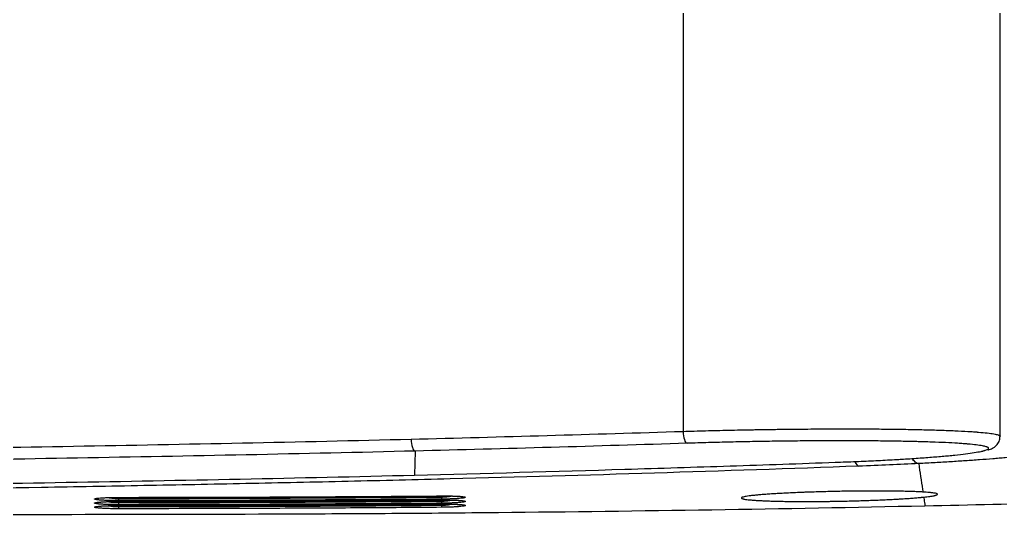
# Model space of a CAD drawing. Header units: millimetres. Extents: x -33000 to 294000, y 0 to 42408.
# Drawn here: x 57190.2 to 57272.2, y 18544.8 to 18586.1 of the extents above; entities that cross this region are included whole.
import ezdxf

# ---------------------------------------------------------------- set-up
doc = ezdxf.new("R2010")
doc.units = ezdxf.units.MM
doc.header["$LTSCALE"] = 50
doc.layers.add('arch', color=8, linetype='Continuous')

msp = doc.modelspace()

# ---------------------------------------------------------------- linework, layer by layer
at = {"layer": 'arch', "linetype": 'Continuous'}
for p, q in [((57272.199, 18551.286), (57272.199, 18587.004)), ((57223.281, 18550.059), (57223.215, 18548.047))]:
    msp.add_line(p, q, dxfattribs=at)
for centre, major_axis, ratio, start_param, end_param in [((57246.005, 18551.707, 0), (0.032, -0.999), 0.32583, 4.701943, 6.230343), ((57223.273, 18551.057, 0), (0.025, -1), 0.32589, 4.704201, 6.230337), ((57260.334, 18550.292, 0), (0.055, -1.499), 0.325788, 5.548218, 6.230342), ((57198.479, 18546.413, 0), (0.001, -0.5), 0.000956, 5.41052, 6.23323), ((57198.479, 18546.073, 0), (0.001, -0.5), 0.000959, 5.41052, 6.23323), ((57225.479, 18546.534, 0), (0.004, -0.5), 0.007222, 5.410489, 6.233224), ((57225.479, 18546.193, 0), (0.004, -0.5), 0.007221, 5.410489, 6.233224), ((57198.479, 18545.732, 0), (0.001, -0.5), 0.000961, 5.41052, 6.23323), ((57225.479, 18545.852, 0), (0.004, -0.5), 0.00722, 5.410489, 6.233224)]:
    msp.add_ellipse(centre, major_axis=major_axis, ratio=ratio, start_param=start_param, end_param=end_param, dxfattribs=at)
for points in [[(57245.679, 18587.004, 0), (57245.679, 18575.238, 0), (57245.679, 18563.473, 0), (57245.679, 18551.707, 0)], [(57222.947, 18551.057, 0), (57230.525, 18551.248, 0), (57238.102, 18551.464, 0), (57245.679, 18551.707, 0)], [(57246.02, 18550.709, 0), (57238.441, 18550.466, 0), (57230.861, 18550.249, 0), (57223.281, 18550.059, 0)], [(57265.381, 18549.011, 0), (57264.586, 18548.971, 0), (57262.954, 18548.894, 0), (57261.241, 18548.826, 0), (57260.363, 18548.794, 0)], [(57265.381, 18549.011, 0), (57265.489, 18548.289, 0), (57265.597, 18547.567, 0), (57265.705, 18546.845, 0)], [(57265.705, 18546.845, 0), (57265.716, 18546.774, 0), (57265.727, 18546.702, 0), (57265.737, 18546.631, 0)], [(57198.479, 18546.092, 0), (57198.479, 18546.124, 0), (57198.479, 18546.155, 0), (57198.479, 18546.187, 0)], [(57198.479, 18545.751, 0), (57198.479, 18545.783, 0), (57198.479, 18545.815, 0), (57198.479, 18545.846, 0)], [(57225.479, 18546.307, 0), (57225.479, 18546.275, 0), (57225.479, 18546.244, 0), (57225.479, 18546.212, 0)], [(57225.479, 18545.966, 0), (57225.479, 18545.935, 0), (57225.479, 18545.903, 0), (57225.479, 18545.872, 0)], [(57225.479, 18545.625, 0), (57225.479, 18545.594, 0), (57225.479, 18545.562, 0), (57225.479, 18545.531, 0)], [(57265.801, 18546.207, 0), (57265.811, 18546.14, 0), (57265.821, 18546.074, 0), (57265.831, 18546.008, 0)], [(57265.831, 18546.008, 0), (57265.857, 18545.832, 0), (57265.883, 18545.657, 0), (57265.909, 18545.482, 0)], [(57198.479, 18545.411, 0), (57198.479, 18545.442, 0), (57198.479, 18545.474, 0), (57198.479, 18545.506, 0)]]:
    msp.add_open_spline(points, degree=3, dxfattribs=at)
for points, knots in [([(57245.679, 18551.707, 0), (57246.304, 18551.726, 0), (57246.934, 18551.744, 0), (57248.205, 18551.777, 0), (57248.846, 18551.792, 0), (57250.138, 18551.82, 0), (57250.789, 18551.833, 0), (57251.61, 18551.847, 0), (57251.775, 18551.85, 0), (57252.105, 18551.855, 0), (57252.27, 18551.858, 0), (57252.765, 18551.866, 0), (57253.095, 18551.87, 0), (57253.589, 18551.877, 0), (57253.754, 18551.879, 0), (57254.083, 18551.883, 0), (57254.247, 18551.885, 0), (57254.74, 18551.891, 0), (57255.066, 18551.894, 0), (57256.037, 18551.903, 0), (57256.676, 18551.907, 0), (57257.936, 18551.913, 0), (57258.558, 18551.915, 0), (57259.477, 18551.915, 0), (57259.781, 18551.915, 0), (57260.234, 18551.914, 0), (57260.459, 18551.913, 0), (57260.684, 18551.912, 0), (57260.833, 18551.912, 0), (57260.907, 18551.911, 0), (57261.574, 18551.908, 0), (57262.148, 18551.904, 0), (57263.259, 18551.892, 0), (57263.796, 18551.885, 0), (57264.834, 18551.868, 0), (57265.334, 18551.858, 0), (57265.936, 18551.843, 0), (57266.055, 18551.84, 0), (57266.232, 18551.836, 0), (57266.291, 18551.834, 0), (57266.408, 18551.831, 0), (57266.697, 18551.823, 0), (57266.977, 18551.814, 0), (57267.627, 18551.792, 0), (57268.441, 18551.761, 0), (57269.152, 18551.724, 0), (57269.646, 18551.695, 0), (57269.804, 18551.684, 0), (57270.031, 18551.669, 0), (57270.105, 18551.663, 0), (57270.213, 18551.655, 0), (57270.249, 18551.652, 0), (57270.319, 18551.647, 0), (57270.354, 18551.644, 0), (57270.662, 18551.619, 0), (57270.904, 18551.595, 0), (57271.327, 18551.546, 0), (57271.508, 18551.521, 0), (57271.809, 18551.468, 0), (57271.929, 18551.44, 0), (57272.029, 18551.407, 0), (57272.039, 18551.404, 0), (57272.059, 18551.396, 0), (57272.069, 18551.393, 0), (57272.096, 18551.382, 0), (57272.112, 18551.374, 0), (57272.154, 18551.352, 0), (57272.174, 18551.337, 0), (57272.194, 18551.31, 0), (57272.199, 18551.299, 0), (57272.199, 18551.288, 0)], [0, 0, 0, 0, 0.051634, 0.051634, 0.103268, 0.103268, 0.154903, 0.154903, 0.167811, 0.167811, 0.18072, 0.18072, 0.206537, 0.206537, 0.219445, 0.219445, 0.232354, 0.232354, 0.258171, 0.258171, 0.309805, 0.309805, 0.361439, 0.361439, 0.387257, 0.387257, 0.400165, 0.406619, 0.406619, 0.413074, 0.413074, 0.464708, 0.464708, 0.516342, 0.516342, 0.567976, 0.567976, 0.580885, 0.580885, 0.587339, 0.587339, 0.593793, 0.619611, 0.619611, 0.671245, 0.722879, 0.722879, 0.748696, 0.748696, 0.761605, 0.761605, 0.768059, 0.768059, 0.774513, 0.774513, 0.826147, 0.826147, 0.877782, 0.877782, 0.929416, 0.929416, 0.93587, 0.93587, 0.942324, 0.942324, 0.955233, 0.955233, 0.98105, 0.98105, 1, 1, 1, 1]), ([(57110.021, 18549.415, 0), (57112.374, 18549.423, 0), (57114.727, 18549.436, 0), (57119.432, 18549.469, 0), (57121.785, 18549.489, 0), (57128.843, 18549.551, 0), (57133.549, 18549.597, 0), (57142.96, 18549.699, 0), (57152.371, 18549.812, 0), (57161.781, 18549.943, 0), (57171.192, 18550.081, 0), (57175.897, 18550.154, 0), (57185.308, 18550.306, 0), (57190.013, 18550.385, 0), (57204.128, 18550.637, 0), (57213.538, 18550.821, 0), (57222.947, 18551.057, 0)], [0, 0, 0, 0, 0.0625, 0.0625, 0.125, 0.125, 0.25, 0.25, 0.375, 0.5, 0.5, 0.625, 0.625, 0.75, 0.75, 1, 1, 1, 1]), ([(57271.018, 18550.423, 0), (57270.938, 18550.448, 0), (57270.835, 18550.472, 0), (57270.567, 18550.522, 0), (57270.395, 18550.548, 0), (57269.992, 18550.597, 0), (57269.762, 18550.62, 0), (57269.469, 18550.646, 0), (57269.436, 18550.648, 0), (57269.369, 18550.654, 0), (57269.335, 18550.657, 0), (57269.232, 18550.665, 0), (57269.021, 18550.681, 0), (57268.796, 18550.696, 0), (57268.326, 18550.726, 0), (57267.651, 18550.762, 0), (57266.877, 18550.794, 0), (57266.259, 18550.816, 0), (57266.046, 18550.822, 0), (57265.773, 18550.831, 0), (57265.718, 18550.832, 0), (57265.607, 18550.835, 0), (57265.551, 18550.837, 0), (57265.383, 18550.842, 0), (57265.27, 18550.845, 0), (57264.698, 18550.859, 0), (57264.222, 18550.869, 0), (57263.236, 18550.887, 0), (57262.726, 18550.894, 0), (57261.67, 18550.905, 0), (57261.124, 18550.91, 0), (57260.49, 18550.913, 0), (57260.42, 18550.913, 0), (57260.278, 18550.914, 0), (57260.065, 18550.914, 0), (57259.85, 18550.915, 0), (57259.42, 18550.916, 0), (57259.131, 18550.916, 0), (57258.258, 18550.916, 0), (57257.667, 18550.915, 0), (57256.47, 18550.909, 0), (57255.863, 18550.904, 0), (57254.939, 18550.895, 0), (57254.629, 18550.892, 0), (57254.161, 18550.886, 0), (57254.005, 18550.885, 0), (57253.693, 18550.88, 0), (57253.536, 18550.878, 0), (57253.067, 18550.872, 0), (57252.753, 18550.867, 0), (57252.283, 18550.859, 0), (57252.126, 18550.857, 0), (57251.812, 18550.851, 0), (57251.656, 18550.849, 0), (57250.876, 18550.834, 0), (57250.257, 18550.822, 0), (57249.029, 18550.794, 0), (57248.42, 18550.778, 0), (57247.212, 18550.746, 0), (57246.614, 18550.728, 0), (57246.02, 18550.709, 0)], [0, 0, 0, 0, 0.048924, 0.048924, 0.10487, 0.10487, 0.160816, 0.160816, 0.167809, 0.167809, 0.174802, 0.174802, 0.188788, 0.216761, 0.216761, 0.272707, 0.328652, 0.328652, 0.356625, 0.356625, 0.363618, 0.363618, 0.370612, 0.370612, 0.384598, 0.384598, 0.440544, 0.440544, 0.496489, 0.496489, 0.552435, 0.552435, 0.559428, 0.559428, 0.566421, 0.580408, 0.580408, 0.608381, 0.608381, 0.664326, 0.664326, 0.720272, 0.720272, 0.748245, 0.748245, 0.762231, 0.762231, 0.776217, 0.776217, 0.80419, 0.80419, 0.818177, 0.818177, 0.832163, 0.832163, 0.888109, 0.888109, 0.944054, 0.944054, 1, 1, 1, 1]), ([(57271.15, 18550.152, 0), (57271.195, 18550.161, 0), (57271.373, 18550.207, 0), (57271.579, 18550.294, 0), (57271.913, 18550.531, 0), (57272.169, 18550.906, 0), (57272.175, 18551.174, 0), (57272.167, 18551.284, 0)], [0, 0, 0, 0, 0.128065, 0.495496, 0.71633, 0.893178, 1, 1, 1, 1]), ([(57223.281, 18550.059, 0), (57213.87, 18549.822, 0), (57204.458, 18549.638, 0), (57190.34, 18549.387, 0), (57185.634, 18549.307, 0), (57176.222, 18549.155, 0), (57171.516, 18549.083, 0), (57162.103, 18548.944, 0), (57157.397, 18548.879, 0), (57147.985, 18548.757, 0), (57143.278, 18548.7, 0), (57133.866, 18548.598, 0), (57129.159, 18548.552, 0), (57122.099, 18548.49, 0), (57119.746, 18548.47, 0), (57115.039, 18548.437, 0), (57112.686, 18548.424, 0), (57110.332, 18548.417, 0)], [0, 0, 0, 0, 0.25, 0.25, 0.375, 0.375, 0.5, 0.5, 0.625, 0.625, 0.75, 0.75, 0.875, 0.875, 0.9375, 0.9375, 1, 1, 1, 1]), ([(57258.411, 18549.119, 0), (57259.005, 18549.141, 0), (57259.583, 18549.163, 0), (57260.71, 18549.211, 0), (57261.259, 18549.236, 0), (57262.329, 18549.288, 0), (57262.849, 18549.316, 0), (57263.48, 18549.351, 0), (57263.668, 18549.362, 0), (57263.854, 18549.373, 0), (57263.978, 18549.381, 0), (57264.039, 18549.384, 0), (57264.345, 18549.403, 0), (57264.584, 18549.418, 0), (57265.283, 18549.464, 0), (57265.726, 18549.495, 0), (57266.568, 18549.558, 0), (57266.966, 18549.59, 0), (57267.53, 18549.64, 0), (57267.712, 18549.656, 0), (57267.977, 18549.682, 0), (57268.063, 18549.69, 0), (57268.234, 18549.707, 0), (57268.318, 18549.716, 0), (57268.729, 18549.758, 0), (57269.028, 18549.792, 0), (57269.571, 18549.861, 0), (57269.815, 18549.895, 0), (57270.247, 18549.963, 0), (57270.435, 18549.997, 0), (57270.634, 18550.04, 0), (57270.672, 18550.048, 0), (57270.726, 18550.061, 0), (57270.744, 18550.065, 0), (57270.778, 18550.074, 0), (57270.828, 18550.086, 0), (57270.874, 18550.099, 0), (57270.902, 18550.107, 0)], [0, 0, 0, 0, 0.093041, 0.093041, 0.186081, 0.186081, 0.279122, 0.279122, 0.302382, 0.314012, 0.314012, 0.325642, 0.325642, 0.372162, 0.372162, 0.465203, 0.465203, 0.558243, 0.558243, 0.604764, 0.604764, 0.628024, 0.628024, 0.651284, 0.651284, 0.744324, 0.744324, 0.837365, 0.837365, 0.930405, 0.930405, 0.953666, 0.953666, 0.965296, 0.965296, 0.976926, 1, 1, 1, 1]), ([(57278.206, 18550.405, 0), (57278.177, 18550.377, 0), (57278.132, 18550.348, 0), (57278.009, 18550.291, 0), (57277.854, 18550.233, 0), (57277.524, 18550.144, 0), (57277.24, 18550.083, 0), (57277.002, 18550.037, 0), (57276.878, 18550.014, 0), (57276.721, 18549.987, 0), (57276.652, 18549.975, 0), (57276.605, 18549.968, 0), (57276.581, 18549.964, 0), (57276.367, 18549.929, 0), (57276.161, 18549.898, 0), (57275.721, 18549.836, 0), (57275.252, 18549.774, 0), (57274.464, 18549.682, 0), (57273.592, 18549.59, 0), (57272.953, 18549.53, 0), (57272.535, 18549.492, 0), (57272.409, 18549.481, 0), (57272.28, 18549.47, 0), (57272.194, 18549.462, 0), (57272.151, 18549.458, 0), (57271.933, 18549.44, 0), (57271.756, 18549.425, 0), (57271.217, 18549.381, 0), (57270.477, 18549.323, 0), (57269.302, 18549.24, 0), (57268.063, 18549.16, 0), (57267.194, 18549.109, 0), (57266.304, 18549.059, 0), (57265.848, 18549.035, 0), (57265.381, 18549.011, 0)], [0, 0, 0, 0, 0.0625, 0.0625, 0.125, 0.1875, 0.25, 0.25, 0.28125, 0.296875, 0.304688, 0.304688, 0.3125, 0.3125, 0.375, 0.375, 0.4375, 0.5, 0.5625, 0.625, 0.625, 0.640625, 0.648438, 0.648438, 0.65625, 0.65625, 0.6875, 0.6875, 0.75, 0.8125, 0.875, 0.9375, 0.9375, 1, 1, 1, 1]), ([(57270.902, 18550.107, 0), (57270.931, 18550.116, 0), (57270.957, 18550.124, 0), (57271.081, 18550.165, 0), (57271.217, 18550.23, 0), (57271.234, 18550.293, 0), (57271.2, 18550.338, 0), (57271.181, 18550.353, 0), (57271.141, 18550.376, 0), (57271.126, 18550.383, 0), (57271.1, 18550.394, 0), (57271.091, 18550.398, 0), (57271.072, 18550.405, 0), (57271.062, 18550.409, 0), (57271.041, 18550.416, 0), (57271.03, 18550.42, 0), (57271.018, 18550.423, 0)], [0, 0, 0, 0, 0.074612, 0.074612, 0.370689, 0.666766, 0.666766, 0.814805, 0.814805, 0.888824, 0.888824, 0.925834, 0.925834, 0.962843, 0.962843, 1, 1, 1, 1]), ([(57223.215, 18548.047, 0), (57229.082, 18548.194, 0), (57234.948, 18548.357, 0), (57243.747, 18548.626, 0), (57246.68, 18548.719, 0), (57252.546, 18548.913, 0), (57255.479, 18549.014, 0), (57258.411, 18549.119, 0)], [0, 0, 0, 0, 0.5, 0.5, 0.75, 0.75, 1, 1, 1, 1]), ([(57265.381, 18549.011, 0), (57265.332, 18549.014, 0), (57265.282, 18549.027, 0), (57265.184, 18549.069, 0), (57265.135, 18549.1, 0), (57265.042, 18549.178, 0), (57264.997, 18549.225, 0), (57264.918, 18549.326, 0), (57264.884, 18549.378, 0), (57264.852, 18549.434, 0)], [0, 0, 0, 0, 0.260289, 0.260289, 0.520579, 0.520579, 0.780868, 0.780868, 1, 1, 1, 1]), ([(57106.756, 18546.353, 0), (57107.969, 18546.354, 0), (57109.182, 18546.358, 0), (57111.609, 18546.369, 0), (57112.822, 18546.377, 0), (57116.462, 18546.404, 0), (57118.889, 18546.427, 0), (57122.528, 18546.464, 0), (57123.741, 18546.477, 0), (57126.168, 18546.503, 0), (57127.381, 18546.515, 0), (57131.02, 18546.554, 0), (57133.447, 18546.58, 0), (57140.726, 18546.661, 0), (57145.578, 18546.719, 0), (57155.284, 18546.842, 0), (57160.136, 18546.907, 0), (57169.841, 18547.047, 0), (57174.693, 18547.121, 0), (57184.398, 18547.276, 0), (57189.25, 18547.358, 0), (57203.807, 18547.616, 0), (57213.511, 18547.804, 0), (57223.215, 18548.047, 0)], [0, 0, 0, 0, 0.03125, 0.03125, 0.0625, 0.0625, 0.125, 0.125, 0.15625, 0.15625, 0.1875, 0.1875, 0.25, 0.25, 0.375, 0.375, 0.5, 0.5, 0.625, 0.625, 0.75, 0.75, 1, 1, 1, 1]), ([(57260.363, 18548.794, 0), (57248.981, 18548.378, 0), (57237.597, 18548.018, 0), (57223.365, 18547.652, 0), (57220.519, 18547.583, 0), (57214.826, 18547.453, 0), (57209.133, 18547.33, 0), (57203.439, 18547.219, 0), (57197.746, 18547.112, 0), (57194.899, 18547.06, 0), (57186.359, 18546.91, 0), (57180.665, 18546.817, 0), (57169.277, 18546.64, 0), (57163.584, 18546.558, 0), (57152.196, 18546.404, 0), (57146.502, 18546.333, 0), (57137.961, 18546.233, 0), (57135.114, 18546.201, 0), (57129.42, 18546.138, 0), (57126.573, 18546.107, 0), (57123.726, 18546.077, 0)], [0, 0, 0, 0, 0.25, 0.25, 0.3125, 0.3125, 0.375, 0.4375, 0.4375, 0.5, 0.5, 0.625, 0.625, 0.75, 0.75, 0.875, 0.875, 0.9375, 0.9375, 1, 1, 1, 1]), ([(57265.909, 18545.482, 0), (57269.692, 18545.561, 0), (57273.474, 18545.654, 0), (57279.147, 18545.824, 0), (57281.038, 18545.886, 0), (57284.819, 18546.02, 0), (57286.709, 18546.093, 0), (57290.489, 18546.252, 0), (57292.379, 18546.338, 0), (57296.158, 18546.524, 0), (57299.936, 18546.725, 0), (57303.712, 18546.959, 0), (57307.487, 18547.21, 0), (57309.373, 18547.345, 0), (57311.26, 18547.49, 0)], [0, 0, 0, 0, 0.25, 0.25, 0.375, 0.375, 0.5, 0.5, 0.625, 0.625, 0.75, 0.875, 0.875, 1, 1, 1, 1]), ([(57265.737, 18546.631, 0), (57265.679, 18546.635, 0), (57265.589, 18546.64, 0), (57265.494, 18546.645, 0), (57265.43, 18546.648, 0), (57265.397, 18546.649, 0), (57265.231, 18546.657, 0), (57265.092, 18546.663, 0), (57264.801, 18546.674, 0), (57264.498, 18546.684, 0), (57264.17, 18546.692, 0), (57263.829, 18546.699, 0), (57263.653, 18546.702, 0), (57263.424, 18546.705, 0), (57263.378, 18546.706, 0), (57263.285, 18546.707, 0), (57263.145, 18546.709, 0), (57263.003, 18546.711, 0), (57262.716, 18546.713, 0), (57262.326, 18546.716, 0), (57261.92, 18546.717, 0), (57261.507, 18546.717, 0), (57261.297, 18546.716, 0), (57260.976, 18546.715, 0), (57260.868, 18546.714, 0), (57260.651, 18546.712, 0), (57260.543, 18546.712, 0), (57260.217, 18546.709, 0), (57259.78, 18546.704, 0), (57259.12, 18546.694, 0), (57258.676, 18546.686, 0), (57258.398, 18546.68, 0), (57258.342, 18546.679, 0), (57258.231, 18546.677, 0), (57258.175, 18546.675, 0), (57258.008, 18546.672, 0), (57257.897, 18546.669, 0), (57257.565, 18546.661, 0), (57257.128, 18546.649, 0), (57256.485, 18546.63, 0), (57256.065, 18546.615, 0), (57255.753, 18546.604, 0), (57255.649, 18546.6, 0), (57255.495, 18546.594, 0), (57255.444, 18546.592, 0), (57255.342, 18546.587, 0), (57255.089, 18546.577, 0), (57254.648, 18546.558, 0), (57254.089, 18546.53, 0), (57253.735, 18546.511, 0), (57253.478, 18546.496, 0), (57253.393, 18546.491, 0), (57253.268, 18546.483, 0), (57253.227, 18546.48, 0), (57253.145, 18546.475, 0), (57252.942, 18546.462, 0), (57252.597, 18546.438, 0), (57252.18, 18546.405, 0), (57251.931, 18546.383, 0), (57251.754, 18546.366, 0), (57251.668, 18546.357, 0), (57251.587, 18546.349, 0), (57251.533, 18546.343, 0), (57251.507, 18546.34, 0), (57251.378, 18546.325, 0), (57251.284, 18546.314, 0), (57251.113, 18546.291, 0), (57250.959, 18546.267, 0), (57250.838, 18546.244, 0), (57250.734, 18546.221, 0), (57250.691, 18546.209, 0), (57250.648, 18546.195, 0), (57250.64, 18546.192, 0), (57250.625, 18546.186, 0), (57250.604, 18546.178, 0), (57250.589, 18546.169, 0), (57250.565, 18546.152, 0), (57250.55, 18546.13, 0), (57250.571, 18546.108, 0), (57250.61, 18546.087, 0), (57250.639, 18546.076, 0), (57250.686, 18546.063, 0), (57250.696, 18546.061, 0), (57250.717, 18546.055, 0), (57250.75, 18546.048, 0), (57250.788, 18546.04, 0), (57250.871, 18546.025, 0), (57250.998, 18546.006, 0), (57251.238, 18545.98, 0), (57251.432, 18545.963, 0), (57251.564, 18545.953, 0), (57251.591, 18545.951, 0), (57251.646, 18545.947, 0), (57251.674, 18545.945, 0), (57251.76, 18545.939, 0), (57251.819, 18545.935, 0), (57252, 18545.924, 0), (57252.256, 18545.911, 0), (57252.681, 18545.892, 0), (57252.991, 18545.882, 0), (57253.235, 18545.875, 0), (57253.318, 18545.872, 0), (57253.445, 18545.869, 0), (57253.488, 18545.868, 0), (57253.574, 18545.866, 0), (57253.791, 18545.861, 0), (57254.194, 18545.853, 0), (57254.758, 18545.846, 0), (57255.153, 18545.843, 0), (57255.457, 18545.841, 0), (57255.559, 18545.841, 0), (57255.714, 18545.841, 0), (57255.766, 18545.84, 0), (57255.871, 18545.84, 0), (57255.923, 18545.84, 0), (57256.185, 18545.84, 0), (57256.397, 18545.841, 0), (57256.824, 18545.843, 0), (57257.255, 18545.846, 0), (57257.693, 18545.851, 0), (57258.024, 18545.855, 0), (57258.19, 18545.857, 0), (57258.357, 18545.86, 0), (57258.469, 18545.862, 0), (57258.525, 18545.863, 0), (57258.804, 18545.868, 0), (57259.027, 18545.872, 0), (57259.468, 18545.882, 0), (57259.908, 18545.893, 0), (57260.343, 18545.905, 0), (57260.667, 18545.915, 0), (57260.775, 18545.918, 0), (57260.99, 18545.925, 0), (57261.097, 18545.929, 0), (57261.418, 18545.94, 0), (57261.627, 18545.948, 0), (57262.038, 18545.964, 0), (57262.44, 18545.982, 0), (57262.827, 18546, 0), (57263.205, 18546.019, 0), (57263.39, 18546.029, 0), (57263.616, 18546.042, 0), (57263.661, 18546.044, 0), (57263.75, 18546.049, 0), (57263.882, 18546.057, 0), (57264.011, 18546.065, 0), (57264.263, 18546.081, 0), (57264.587, 18546.103, 0), (57265.034, 18546.136, 0), (57265.306, 18546.16, 0), (57265.467, 18546.174, 0), (57265.499, 18546.177, 0), (57265.562, 18546.183, 0), (57265.593, 18546.186, 0), (57265.685, 18546.195, 0), (57265.744, 18546.201, 0), (57265.801, 18546.207, 0)], [0, 0, 0, 0, 0.007813, 0.011719, 0.011719, 0.015625, 0.015625, 0.03125, 0.03125, 0.046875, 0.0625, 0.0625, 0.078125, 0.078125, 0.082031, 0.082031, 0.085938, 0.09375, 0.09375, 0.109375, 0.125, 0.125, 0.140625, 0.140625, 0.148438, 0.148438, 0.15625, 0.15625, 0.171875, 0.1875, 0.203125, 0.203125, 0.207031, 0.207031, 0.210938, 0.210938, 0.21875, 0.21875, 0.234375, 0.25, 0.265625, 0.265625, 0.273438, 0.273438, 0.277344, 0.277344, 0.28125, 0.296875, 0.3125, 0.328125, 0.328125, 0.335938, 0.335938, 0.339844, 0.339844, 0.34375, 0.359375, 0.375, 0.390625, 0.390625, 0.398438, 0.402344, 0.402344, 0.40625, 0.40625, 0.421875, 0.421875, 0.4375, 0.453125, 0.453125, 0.46875, 0.46875, 0.472656, 0.472656, 0.476563, 0.484375, 0.484375, 0.5, 0.515625, 0.515625, 0.53125, 0.53125, 0.535156, 0.535156, 0.539063, 0.546875, 0.546875, 0.5625, 0.578125, 0.59375, 0.59375, 0.597656, 0.597656, 0.601563, 0.601563, 0.609375, 0.609375, 0.625, 0.640625, 0.65625, 0.65625, 0.664063, 0.664063, 0.667969, 0.667969, 0.671875, 0.6875, 0.703125, 0.71875, 0.71875, 0.726563, 0.726563, 0.730469, 0.730469, 0.734375, 0.734375, 0.75, 0.75, 0.765625, 0.78125, 0.78125, 0.789063, 0.792969, 0.792969, 0.796875, 0.796875, 0.8125, 0.8125, 0.828125, 0.84375, 0.84375, 0.851563, 0.851563, 0.859375, 0.859375, 0.875, 0.875, 0.890625, 0.90625, 0.90625, 0.921875, 0.921875, 0.925781, 0.925781, 0.929688, 0.9375, 0.9375, 0.953125, 0.96875, 0.984375, 0.984375, 0.988281, 0.988281, 0.992187, 0.992187, 1, 1, 1, 1]), ([(57265.801, 18546.207, 0), (57265.992, 18546.227, 0), (57266.16, 18546.247, 0), (57266.45, 18546.287, 0), (57266.572, 18546.307, 0), (57266.696, 18546.333, 0), (57266.719, 18546.338, 0), (57266.762, 18546.348, 0), (57266.781, 18546.353, 0), (57266.836, 18546.368, 0), (57266.866, 18546.378, 0), (57266.938, 18546.407, 0), (57266.961, 18546.426, 0), (57266.958, 18546.449, 0), (57266.956, 18546.454, 0), (57266.948, 18546.463, 0), (57266.943, 18546.467, 0), (57266.922, 18546.481, 0), (57266.901, 18546.49, 0), (57266.821, 18546.516, 0), (57266.744, 18546.532, 0), (57266.59, 18546.556, 0), (57266.533, 18546.563, 0), (57266.438, 18546.574, 0), (57266.388, 18546.58, 0), (57266.334, 18546.585, 0), (57266.298, 18546.589, 0), (57266.279, 18546.591, 0), (57266.108, 18546.606, 0), (57265.934, 18546.619, 0), (57265.737, 18546.631, 0)], [0, 0, 0, 0, 0.125, 0.125, 0.25, 0.25, 0.28125, 0.28125, 0.3125, 0.3125, 0.375, 0.375, 0.5, 0.5, 0.53125, 0.53125, 0.5625, 0.5625, 0.625, 0.625, 0.75, 0.75, 0.8125, 0.8125, 0.84375, 0.859375, 0.859375, 0.875, 0.875, 1, 1, 1, 1]), ([(57198.479, 18545.914, 0), (57198.401, 18545.914, 0), (57198.323, 18545.914, 0), (57198.17, 18545.915, 0), (57198.094, 18545.916, 0), (57198.001, 18545.917, 0), (57197.982, 18545.918, 0), (57197.946, 18545.918, 0), (57197.927, 18545.919, 0), (57197.873, 18545.92, 0), (57197.837, 18545.921, 0), (57197.732, 18545.923, 0), (57197.665, 18545.925, 0), (57197.567, 18545.928, 0), (57197.535, 18545.929, 0), (57197.489, 18545.931, 0), (57197.473, 18545.931, 0), (57197.443, 18545.933, 0), (57197.428, 18545.933, 0), (57197.353, 18545.936, 0), (57197.297, 18545.939, 0), (57197.192, 18545.945, 0), (57197.142, 18545.947, 0), (57197.071, 18545.952, 0), (57197.036, 18545.954, 0), (57197.004, 18545.957, 0), (57196.982, 18545.958, 0), (57196.971, 18545.959, 0), (57196.919, 18545.963, 0), (57196.881, 18545.967, 0), (57196.81, 18545.973, 0), (57196.777, 18545.977, 0), (57196.686, 18545.987, 0), (57196.637, 18545.995, 0), (57196.587, 18546.004, 0), (57196.578, 18546.006, 0), (57196.56, 18546.01, 0), (57196.553, 18546.012, 0), (57196.53, 18546.017, 0), (57196.518, 18546.021, 0), (57196.489, 18546.033, 0), (57196.479, 18546.04, 0), (57196.479, 18546.05, 0), (57196.48, 18546.052, 0), (57196.482, 18546.056, 0), (57196.484, 18546.058, 0), (57196.492, 18546.064, 0), (57196.499, 18546.068, 0), (57196.528, 18546.079, 0), (57196.557, 18546.087, 0), (57196.616, 18546.098, 0), (57196.638, 18546.102, 0), (57196.676, 18546.107, 0), (57196.689, 18546.109, 0), (57196.716, 18546.113, 0), (57196.731, 18546.115, 0), (57196.807, 18546.124, 0), (57196.878, 18546.131, 0), (57197.001, 18546.141, 0), (57197.046, 18546.144, 0), (57197.116, 18546.149, 0), (57197.141, 18546.15, 0), (57197.191, 18546.153, 0), (57197.217, 18546.155, 0), (57197.297, 18546.159, 0), (57197.353, 18546.162, 0), (57197.471, 18546.167, 0), (57197.532, 18546.169, 0), (57197.614, 18546.172, 0), (57197.63, 18546.173, 0), (57197.663, 18546.174, 0), (57197.68, 18546.174, 0), (57197.731, 18546.176, 0), (57197.766, 18546.177, 0), (57197.87, 18546.18, 0), (57197.942, 18546.181, 0), (57198.053, 18546.183, 0), (57198.091, 18546.184, 0), (57198.148, 18546.184, 0), (57198.167, 18546.185, 0), (57198.206, 18546.185, 0), (57198.225, 18546.185, 0), (57198.322, 18546.186, 0), (57198.401, 18546.187, 0), (57198.479, 18546.187, 0)], [0, 0, 0, 0, 0.03125, 0.03125, 0.0625, 0.0625, 0.070313, 0.070313, 0.078125, 0.078125, 0.09375, 0.09375, 0.125, 0.125, 0.140625, 0.140625, 0.148437, 0.148437, 0.15625, 0.15625, 0.1875, 0.1875, 0.21875, 0.21875, 0.234375, 0.242187, 0.242187, 0.25, 0.25, 0.28125, 0.28125, 0.3125, 0.3125, 0.375, 0.375, 0.390625, 0.390625, 0.40625, 0.40625, 0.4375, 0.4375, 0.5, 0.5, 0.515625, 0.515625, 0.53125, 0.53125, 0.5625, 0.5625, 0.625, 0.625, 0.65625, 0.65625, 0.671875, 0.671875, 0.6875, 0.6875, 0.75, 0.75, 0.78125, 0.78125, 0.796875, 0.796875, 0.8125, 0.8125, 0.84375, 0.84375, 0.875, 0.875, 0.882812, 0.882812, 0.890625, 0.890625, 0.90625, 0.90625, 0.9375, 0.9375, 0.953125, 0.953125, 0.960937, 0.960937, 0.96875, 0.96875, 1, 1, 1, 1]), ([(57198.479, 18545.573, 0), (57198.401, 18545.573, 0), (57198.323, 18545.574, 0), (57198.17, 18545.575, 0), (57198.094, 18545.575, 0), (57198.001, 18545.577, 0), (57197.982, 18545.577, 0), (57197.946, 18545.578, 0), (57197.927, 18545.578, 0), (57197.873, 18545.579, 0), (57197.837, 18545.58, 0), (57197.732, 18545.582, 0), (57197.665, 18545.584, 0), (57197.567, 18545.587, 0), (57197.535, 18545.588, 0), (57197.489, 18545.59, 0), (57197.473, 18545.591, 0), (57197.443, 18545.592, 0), (57197.428, 18545.593, 0), (57197.353, 18545.596, 0), (57197.297, 18545.598, 0), (57197.192, 18545.604, 0), (57197.142, 18545.607, 0), (57197.071, 18545.611, 0), (57197.036, 18545.614, 0), (57197.004, 18545.616, 0), (57196.982, 18545.618, 0), (57196.971, 18545.619, 0), (57196.919, 18545.623, 0), (57196.881, 18545.626, 0), (57196.81, 18545.633, 0), (57196.777, 18545.636, 0), (57196.686, 18545.647, 0), (57196.637, 18545.654, 0), (57196.587, 18545.663, 0), (57196.578, 18545.665, 0), (57196.56, 18545.669, 0), (57196.553, 18545.671, 0), (57196.53, 18545.677, 0), (57196.518, 18545.681, 0), (57196.489, 18545.692, 0), (57196.479, 18545.7, 0), (57196.479, 18545.71, 0), (57196.48, 18545.711, 0), (57196.482, 18545.715, 0), (57196.484, 18545.717, 0), (57196.492, 18545.723, 0), (57196.499, 18545.727, 0), (57196.528, 18545.739, 0), (57196.557, 18545.746, 0), (57196.616, 18545.757, 0), (57196.638, 18545.761, 0), (57196.676, 18545.767, 0), (57196.689, 18545.768, 0), (57196.716, 18545.772, 0), (57196.731, 18545.774, 0), (57196.807, 18545.783, 0), (57196.878, 18545.79, 0), (57197.001, 18545.8, 0), (57197.046, 18545.803, 0), (57197.116, 18545.808, 0), (57197.141, 18545.809, 0), (57197.191, 18545.813, 0), (57197.217, 18545.814, 0), (57197.297, 18545.818, 0), (57197.353, 18545.821, 0), (57197.471, 18545.826, 0), (57197.532, 18545.829, 0), (57197.614, 18545.832, 0), (57197.63, 18545.832, 0), (57197.663, 18545.833, 0), (57197.68, 18545.834, 0), (57197.731, 18545.835, 0), (57197.766, 18545.836, 0), (57197.87, 18545.839, 0), (57197.942, 18545.84, 0), (57198.053, 18545.842, 0), (57198.091, 18545.843, 0), (57198.148, 18545.844, 0), (57198.167, 18545.844, 0), (57198.206, 18545.844, 0), (57198.225, 18545.845, 0), (57198.322, 18545.845, 0), (57198.401, 18545.846, 0), (57198.479, 18545.846, 0)], [0, 0, 0, 0, 0.03125, 0.03125, 0.0625, 0.0625, 0.070313, 0.070313, 0.078125, 0.078125, 0.09375, 0.09375, 0.125, 0.125, 0.140625, 0.140625, 0.148438, 0.148438, 0.15625, 0.15625, 0.1875, 0.1875, 0.21875, 0.21875, 0.234375, 0.242188, 0.242188, 0.25, 0.25, 0.28125, 0.28125, 0.3125, 0.3125, 0.375, 0.375, 0.390625, 0.390625, 0.40625, 0.40625, 0.4375, 0.4375, 0.5, 0.5, 0.515625, 0.515625, 0.53125, 0.53125, 0.5625, 0.5625, 0.625, 0.625, 0.65625, 0.65625, 0.671875, 0.671875, 0.6875, 0.6875, 0.75, 0.75, 0.78125, 0.78125, 0.796875, 0.796875, 0.8125, 0.8125, 0.84375, 0.84375, 0.875, 0.875, 0.882813, 0.882813, 0.890625, 0.890625, 0.90625, 0.90625, 0.9375, 0.9375, 0.953125, 0.953125, 0.960938, 0.960938, 0.96875, 0.96875, 1, 1, 1, 1]), ([(57196.67, 18546.098, 0), (57196.67, 18546.098, 0), (57196.674, 18546.099, 0), (57196.737, 18546.112, 0), (57196.966, 18546.138, 0), (57197.39, 18546.165, 0), (57197.918, 18546.181, 0), (57198.356, 18546.187, 0), (57198.58, 18546.185, 0), (57198.634, 18546.185, 0)], [0, 0, 0, 0, 0.017518, 0.141195, 0.361776, 0.589139, 0.781723, 0.947752, 1, 1, 1, 1]), ([(57196.67, 18545.758, 0), (57196.67, 18545.758, 0), (57196.674, 18545.759, 0), (57196.737, 18545.772, 0), (57196.966, 18545.798, 0), (57197.39, 18545.824, 0), (57197.918, 18545.841, 0), (57198.356, 18545.847, 0), (57198.58, 18545.845, 0), (57198.634, 18545.844, 0)], [0, 0, 0, 0, 0.017247, 0.140957, 0.3616, 0.589026, 0.781663, 0.947737, 1, 1, 1, 1]), ([(57197.641, 18546.169, 0), (57197.66, 18546.165, 0), (57197.68, 18546.161, 0), (57197.723, 18546.153, 0), (57197.748, 18546.149, 0), (57197.822, 18546.137, 0), (57197.873, 18546.13, 0), (57197.955, 18546.12, 0), (57197.983, 18546.117, 0), (57198.026, 18546.113, 0), (57198.041, 18546.111, 0), (57198.07, 18546.109, 0), (57198.085, 18546.107, 0), (57198.16, 18546.102, 0), (57198.222, 18546.098, 0), (57198.317, 18546.094, 0), (57198.349, 18546.094, 0), (57198.397, 18546.093, 0), (57198.414, 18546.092, 0), (57198.446, 18546.092, 0), (57198.462, 18546.092, 0), (57198.479, 18546.092, 0)], [0, 0, 0, 0, 0.088793, 0.088793, 0.190038, 0.190038, 0.392529, 0.392529, 0.493774, 0.493774, 0.544397, 0.544397, 0.595019, 0.595019, 0.79751, 0.79751, 0.898755, 0.898755, 0.949377, 0.949377, 1, 1, 1, 1]), ([(57197.641, 18545.828, 0), (57197.66, 18545.824, 0), (57197.68, 18545.821, 0), (57197.723, 18545.812, 0), (57197.748, 18545.808, 0), (57197.822, 18545.796, 0), (57197.873, 18545.789, 0), (57197.955, 18545.779, 0), (57197.983, 18545.776, 0), (57198.026, 18545.772, 0), (57198.041, 18545.771, 0), (57198.07, 18545.768, 0), (57198.085, 18545.767, 0), (57198.16, 18545.761, 0), (57198.222, 18545.757, 0), (57198.317, 18545.754, 0), (57198.349, 18545.753, 0), (57198.397, 18545.752, 0), (57198.414, 18545.752, 0), (57198.446, 18545.752, 0), (57198.462, 18545.751, 0), (57198.479, 18545.751, 0)], [0, 0, 0, 0, 0.088792, 0.088792, 0.190037, 0.190037, 0.392528, 0.392528, 0.493773, 0.493773, 0.544396, 0.544396, 0.595019, 0.595019, 0.797509, 0.797509, 0.898755, 0.898755, 0.949377, 0.949377, 1, 1, 1, 1]), ([(57198.479, 18546.187, 0), (57202.98, 18546.192, 0), (57207.481, 18546.203, 0), (57214.232, 18546.231, 0), (57216.482, 18546.243, 0), (57220.983, 18546.271, 0), (57223.233, 18546.287, 0), (57225.483, 18546.307, 0)], [0, 0, 0, 0, 0.5, 0.5, 0.75, 0.75, 1, 1, 1, 1]), ([(57198.479, 18546.092, 0), (57202.979, 18546.098, 0), (57209.729, 18546.114, 0), (57216.479, 18546.148, 0), (57220.979, 18546.176, 0), (57223.229, 18546.193, 0), (57225.479, 18546.212, 0)], [0, 0, 0, 0, 0.5, 0.75, 0.75, 1, 1, 1, 1]), ([(57225.483, 18546.034, 0), (57223.233, 18546.015, 0), (57220.983, 18545.998, 0), (57216.482, 18545.97, 0), (57214.232, 18545.959, 0), (57207.481, 18545.93, 0), (57202.98, 18545.92, 0), (57198.479, 18545.914, 0)], [0, 0, 0, 0, 0.25, 0.25, 0.5, 0.5, 1, 1, 1, 1]), ([(57198.479, 18545.846, 0), (57202.98, 18545.852, 0), (57207.481, 18545.862, 0), (57214.232, 18545.891, 0), (57216.482, 18545.902, 0), (57220.983, 18545.93, 0), (57223.233, 18545.947, 0), (57225.483, 18545.966, 0)], [0, 0, 0, 0, 0.5, 0.5, 0.75, 0.75, 1, 1, 1, 1]), ([(57198.479, 18545.751, 0), (57202.979, 18545.757, 0), (57209.729, 18545.773, 0), (57216.479, 18545.808, 0), (57220.979, 18545.836, 0), (57223.229, 18545.852, 0), (57225.479, 18545.872, 0)], [0, 0, 0, 0, 0.5, 0.75, 0.75, 1, 1, 1, 1]), ([(57225.483, 18545.694, 0), (57223.233, 18545.674, 0), (57220.983, 18545.658, 0), (57216.482, 18545.63, 0), (57214.232, 18545.618, 0), (57207.481, 18545.59, 0), (57202.98, 18545.579, 0), (57198.479, 18545.573, 0)], [0, 0, 0, 0, 0.25, 0.25, 0.5, 0.5, 1, 1, 1, 1]), ([(57198.479, 18545.505, 0), (57202.98, 18545.511, 0), (57207.481, 18545.522, 0), (57214.232, 18545.55, 0), (57216.482, 18545.562, 0), (57220.983, 18545.59, 0), (57223.233, 18545.606, 0), (57225.483, 18545.625, 0)], [0, 0, 0, 0, 0.5, 0.5, 0.75, 0.75, 1, 1, 1, 1]), ([(57225.479, 18546.212, 0), (57225.544, 18546.213, 0), (57225.609, 18546.215, 0), (57225.704, 18546.22, 0), (57225.736, 18546.222, 0), (57225.798, 18546.226, 0), (57225.828, 18546.229, 0), (57225.917, 18546.237, 0), (57225.973, 18546.243, 0), (57226.041, 18546.252, 0), (57226.055, 18546.254, 0), (57226.081, 18546.258, 0), (57226.095, 18546.26, 0), (57226.134, 18546.266, 0), (57226.159, 18546.27, 0), (57226.226, 18546.282, 0), (57226.266, 18546.289, 0), (57226.305, 18546.298, 0)], [0, 0, 0, 0, 0.205276, 0.205276, 0.307913, 0.307913, 0.410551, 0.410551, 0.615827, 0.615827, 0.667145, 0.667145, 0.718464, 0.718464, 0.821102, 0.821102, 1, 1, 1, 1]), ([(57225.479, 18545.872, 0), (57225.544, 18545.872, 0), (57225.609, 18545.874, 0), (57225.704, 18545.879, 0), (57225.736, 18545.881, 0), (57225.798, 18545.886, 0), (57225.828, 18545.888, 0), (57225.917, 18545.896, 0), (57225.973, 18545.903, 0), (57226.041, 18545.911, 0), (57226.055, 18545.913, 0), (57226.081, 18545.917, 0), (57226.095, 18545.919, 0), (57226.134, 18545.925, 0), (57226.159, 18545.929, 0), (57226.226, 18545.941, 0), (57226.266, 18545.949, 0), (57226.305, 18545.957, 0)], [0, 0, 0, 0, 0.205276, 0.205276, 0.307914, 0.307914, 0.410552, 0.410552, 0.615828, 0.615828, 0.667147, 0.667147, 0.718466, 0.718466, 0.821104, 0.821104, 1, 1, 1, 1]), ([(57225.479, 18545.531, 0), (57225.544, 18545.532, 0), (57225.609, 18545.534, 0), (57225.704, 18545.539, 0), (57225.736, 18545.541, 0), (57225.798, 18545.545, 0), (57225.828, 18545.547, 0), (57225.917, 18545.556, 0), (57225.973, 18545.562, 0), (57226.041, 18545.571, 0), (57226.055, 18545.573, 0), (57226.081, 18545.576, 0), (57226.095, 18545.578, 0), (57226.134, 18545.584, 0), (57226.159, 18545.589, 0), (57226.226, 18545.6, 0), (57226.266, 18545.608, 0), (57226.305, 18545.616, 0)], [0, 0, 0, 0, 0.205276, 0.205276, 0.307913, 0.307913, 0.410551, 0.410551, 0.615827, 0.615827, 0.667146, 0.667146, 0.718465, 0.718465, 0.821103, 0.821103, 1, 1, 1, 1]), ([(57225.483, 18546.307, 0), (57225.562, 18546.308, 0), (57225.64, 18546.308, 0), (57225.793, 18546.308, 0), (57225.869, 18546.308, 0), (57225.962, 18546.307, 0), (57225.981, 18546.307, 0), (57226.018, 18546.307, 0), (57226.036, 18546.306, 0), (57226.091, 18546.306, 0), (57226.127, 18546.305, 0), (57226.232, 18546.304, 0), (57226.299, 18546.302, 0), (57226.397, 18546.3, 0), (57226.429, 18546.299, 0), (57226.476, 18546.298, 0), (57226.491, 18546.297, 0), (57226.522, 18546.296, 0), (57226.537, 18546.296, 0), (57226.611, 18546.293, 0), (57226.667, 18546.291, 0), (57226.773, 18546.286, 0), (57226.823, 18546.284, 0), (57226.894, 18546.28, 0), (57226.917, 18546.278, 0), (57226.962, 18546.275, 0), (57226.984, 18546.274, 0), (57227.046, 18546.27, 0), (57227.085, 18546.267, 0), (57227.156, 18546.26, 0), (57227.188, 18546.257, 0), (57227.279, 18546.247, 0), (57227.328, 18546.24, 0), (57227.378, 18546.231, 0), (57227.387, 18546.229, 0), (57227.404, 18546.226, 0), (57227.412, 18546.224, 0), (57227.434, 18546.218, 0), (57227.446, 18546.215, 0), (57227.474, 18546.203, 0), (57227.484, 18546.196, 0), (57227.483, 18546.186, 0), (57227.483, 18546.184, 0), (57227.48, 18546.18, 0), (57227.474, 18546.174, 0), (57227.463, 18546.168, 0), (57227.433, 18546.157, 0), (57227.404, 18546.149, 0), (57227.345, 18546.137, 0), (57227.322, 18546.133, 0), (57227.285, 18546.127, 0), (57227.272, 18546.125, 0), (57227.244, 18546.122, 0), (57227.229, 18546.12, 0), (57227.153, 18546.11, 0), (57227.082, 18546.102, 0), (57226.959, 18546.092, 0), (57226.915, 18546.088, 0), (57226.844, 18546.083, 0), (57226.819, 18546.081, 0), (57226.769, 18546.078, 0), (57226.743, 18546.076, 0), (57226.663, 18546.071, 0), (57226.607, 18546.068, 0), (57226.49, 18546.062, 0), (57226.429, 18546.059, 0), (57226.331, 18546.055, 0), (57226.298, 18546.053, 0), (57226.23, 18546.051, 0), (57226.196, 18546.049, 0), (57226.091, 18546.046, 0), (57226.02, 18546.044, 0), (57225.909, 18546.041, 0), (57225.871, 18546.04, 0), (57225.814, 18546.039, 0), (57225.795, 18546.039, 0), (57225.756, 18546.038, 0), (57225.737, 18546.038, 0), (57225.64, 18546.036, 0), (57225.562, 18546.035, 0), (57225.483, 18546.034, 0)], [0, 0, 0, 0, 0.03125, 0.03125, 0.0625, 0.0625, 0.070313, 0.070313, 0.078125, 0.078125, 0.09375, 0.09375, 0.125, 0.125, 0.140625, 0.140625, 0.148438, 0.148438, 0.15625, 0.15625, 0.1875, 0.1875, 0.21875, 0.21875, 0.234375, 0.234375, 0.25, 0.25, 0.28125, 0.28125, 0.3125, 0.3125, 0.375, 0.375, 0.390625, 0.390625, 0.40625, 0.40625, 0.4375, 0.4375, 0.5, 0.5, 0.515625, 0.515625, 0.53125, 0.5625, 0.5625, 0.625, 0.625, 0.65625, 0.65625, 0.671875, 0.671875, 0.6875, 0.6875, 0.75, 0.75, 0.78125, 0.78125, 0.796875, 0.796875, 0.8125, 0.8125, 0.84375, 0.84375, 0.875, 0.875, 0.890625, 0.890625, 0.90625, 0.90625, 0.9375, 0.9375, 0.953125, 0.953125, 0.960938, 0.960938, 0.96875, 0.96875, 1, 1, 1, 1]), ([(57225.483, 18545.966, 0), (57225.562, 18545.967, 0), (57225.64, 18545.967, 0), (57225.793, 18545.967, 0), (57225.869, 18545.967, 0), (57225.962, 18545.966, 0), (57225.981, 18545.966, 0), (57226.018, 18545.966, 0), (57226.036, 18545.966, 0), (57226.091, 18545.965, 0), (57226.127, 18545.965, 0), (57226.232, 18545.963, 0), (57226.299, 18545.962, 0), (57226.397, 18545.959, 0), (57226.429, 18545.958, 0), (57226.476, 18545.957, 0), (57226.491, 18545.956, 0), (57226.522, 18545.955, 0), (57226.537, 18545.955, 0), (57226.611, 18545.952, 0), (57226.667, 18545.95, 0), (57226.773, 18545.946, 0), (57226.823, 18545.943, 0), (57226.894, 18545.939, 0), (57226.917, 18545.938, 0), (57226.962, 18545.935, 0), (57226.984, 18545.933, 0), (57227.046, 18545.929, 0), (57227.085, 18545.926, 0), (57227.156, 18545.92, 0), (57227.188, 18545.916, 0), (57227.279, 18545.907, 0), (57227.328, 18545.9, 0), (57227.378, 18545.891, 0), (57227.387, 18545.889, 0), (57227.404, 18545.885, 0), (57227.412, 18545.883, 0), (57227.434, 18545.878, 0), (57227.446, 18545.874, 0), (57227.474, 18545.863, 0), (57227.484, 18545.855, 0), (57227.483, 18545.845, 0), (57227.483, 18545.843, 0), (57227.48, 18545.84, 0), (57227.474, 18545.834, 0), (57227.463, 18545.828, 0), (57227.433, 18545.816, 0), (57227.404, 18545.808, 0), (57227.345, 18545.796, 0), (57227.322, 18545.793, 0), (57227.285, 18545.787, 0), (57227.272, 18545.785, 0), (57227.244, 18545.781, 0), (57227.229, 18545.779, 0), (57227.153, 18545.769, 0), (57227.082, 18545.762, 0), (57226.959, 18545.751, 0), (57226.915, 18545.747, 0), (57226.844, 18545.742, 0), (57226.819, 18545.74, 0), (57226.769, 18545.737, 0), (57226.743, 18545.735, 0), (57226.663, 18545.73, 0), (57226.607, 18545.727, 0), (57226.49, 18545.721, 0), (57226.429, 18545.718, 0), (57226.331, 18545.714, 0), (57226.298, 18545.713, 0), (57226.23, 18545.71, 0), (57226.196, 18545.709, 0), (57226.091, 18545.705, 0), (57226.02, 18545.703, 0), (57225.909, 18545.7, 0), (57225.871, 18545.7, 0), (57225.814, 18545.698, 0), (57225.795, 18545.698, 0), (57225.756, 18545.697, 0), (57225.737, 18545.697, 0), (57225.64, 18545.695, 0), (57225.562, 18545.694, 0), (57225.483, 18545.694, 0)], [0, 0, 0, 0, 0.03125, 0.03125, 0.0625, 0.0625, 0.070313, 0.070313, 0.078125, 0.078125, 0.09375, 0.09375, 0.125, 0.125, 0.140625, 0.140625, 0.148438, 0.148438, 0.15625, 0.15625, 0.1875, 0.1875, 0.21875, 0.21875, 0.234375, 0.234375, 0.25, 0.25, 0.28125, 0.28125, 0.3125, 0.3125, 0.375, 0.375, 0.390625, 0.390625, 0.40625, 0.40625, 0.4375, 0.4375, 0.5, 0.5, 0.515625, 0.515625, 0.53125, 0.5625, 0.5625, 0.625, 0.625, 0.65625, 0.65625, 0.671875, 0.671875, 0.6875, 0.6875, 0.75, 0.75, 0.78125, 0.78125, 0.796875, 0.796875, 0.8125, 0.8125, 0.84375, 0.84375, 0.875, 0.875, 0.890625, 0.890625, 0.90625, 0.90625, 0.9375, 0.9375, 0.953125, 0.953125, 0.960937, 0.960937, 0.96875, 0.96875, 1, 1, 1, 1]), ([(57225.483, 18545.625, 0), (57225.562, 18545.626, 0), (57225.64, 18545.627, 0), (57225.793, 18545.627, 0), (57225.869, 18545.626, 0), (57225.962, 18545.626, 0), (57225.981, 18545.626, 0), (57226.018, 18545.625, 0), (57226.036, 18545.625, 0), (57226.091, 18545.624, 0), (57226.127, 18545.624, 0), (57226.232, 18545.622, 0), (57226.299, 18545.621, 0), (57226.397, 18545.618, 0), (57226.429, 18545.618, 0), (57226.476, 18545.616, 0), (57226.491, 18545.616, 0), (57226.522, 18545.615, 0), (57226.537, 18545.614, 0), (57226.611, 18545.612, 0), (57226.667, 18545.61, 0), (57226.773, 18545.605, 0), (57226.823, 18545.602, 0), (57226.894, 18545.598, 0), (57226.917, 18545.597, 0), (57226.962, 18545.594, 0), (57226.984, 18545.593, 0), (57227.046, 18545.588, 0), (57227.085, 18545.585, 0), (57227.156, 18545.579, 0), (57227.188, 18545.576, 0), (57227.279, 18545.566, 0), (57227.328, 18545.559, 0), (57227.378, 18545.55, 0), (57227.387, 18545.548, 0), (57227.404, 18545.545, 0), (57227.412, 18545.543, 0), (57227.434, 18545.537, 0), (57227.446, 18545.533, 0), (57227.474, 18545.522, 0), (57227.484, 18545.515, 0), (57227.483, 18545.505, 0), (57227.483, 18545.503, 0), (57227.48, 18545.499, 0), (57227.474, 18545.493, 0), (57227.463, 18545.487, 0), (57227.433, 18545.475, 0), (57227.404, 18545.468, 0), (57227.345, 18545.456, 0), (57227.322, 18545.452, 0), (57227.285, 18545.446, 0), (57227.272, 18545.444, 0), (57227.244, 18545.44, 0), (57227.229, 18545.438, 0), (57227.153, 18545.429, 0), (57227.082, 18545.421, 0), (57226.959, 18545.41, 0), (57226.915, 18545.407, 0), (57226.844, 18545.401, 0), (57226.819, 18545.4, 0), (57226.769, 18545.396, 0), (57226.743, 18545.394, 0), (57226.663, 18545.39, 0), (57226.607, 18545.386, 0), (57226.49, 18545.38, 0), (57226.429, 18545.377, 0), (57226.331, 18545.373, 0), (57226.298, 18545.372, 0), (57226.23, 18545.369, 0), (57226.196, 18545.368, 0), (57226.091, 18545.365, 0), (57226.02, 18545.363, 0), (57225.909, 18545.36, 0), (57225.871, 18545.359, 0), (57225.814, 18545.358, 0), (57225.795, 18545.357, 0), (57225.756, 18545.357, 0), (57225.737, 18545.356, 0), (57225.64, 18545.355, 0), (57225.562, 18545.354, 0), (57225.483, 18545.353, 0)], [0, 0, 0, 0, 0.03125, 0.03125, 0.0625, 0.0625, 0.070313, 0.070313, 0.078125, 0.078125, 0.09375, 0.09375, 0.125, 0.125, 0.140625, 0.140625, 0.148438, 0.148438, 0.15625, 0.15625, 0.1875, 0.1875, 0.21875, 0.21875, 0.234375, 0.234375, 0.25, 0.25, 0.28125, 0.28125, 0.3125, 0.3125, 0.375, 0.375, 0.390625, 0.390625, 0.40625, 0.40625, 0.4375, 0.4375, 0.5, 0.5, 0.515625, 0.515625, 0.53125, 0.5625, 0.5625, 0.625, 0.625, 0.65625, 0.65625, 0.671875, 0.671875, 0.6875, 0.6875, 0.75, 0.75, 0.78125, 0.78125, 0.796875, 0.796875, 0.8125, 0.8125, 0.84375, 0.84375, 0.875, 0.875, 0.890625, 0.890625, 0.90625, 0.90625, 0.9375, 0.9375, 0.953125, 0.953125, 0.960937, 0.960937, 0.96875, 0.96875, 1, 1, 1, 1]), ([(57225.484, 18546.306, 0), (57225.512, 18546.306, 0), (57225.719, 18546.309, 0), (57226.116, 18546.306, 0), (57226.606, 18546.294, 0), (57227.017, 18546.272, 0), (57227.24, 18546.248, 0), (57227.292, 18546.237, 0), (57227.292, 18546.237, 0)], [0, 0, 0, 0, 0.028653, 0.211247, 0.398894, 0.619249, 0.875017, 1, 1, 1, 1]), ([(57225.484, 18545.965, 0), (57225.512, 18545.965, 0), (57225.719, 18545.968, 0), (57226.116, 18545.965, 0), (57226.606, 18545.954, 0), (57227.017, 18545.932, 0), (57227.24, 18545.908, 0), (57227.292, 18545.896, 0), (57227.292, 18545.896, 0)], [0, 0, 0, 0, 0.028653, 0.211249, 0.3989, 0.619258, 0.87503, 1, 1, 1, 1]), ([(57225.484, 18545.624, 0), (57225.512, 18545.625, 0), (57225.719, 18545.628, 0), (57226.116, 18545.625, 0), (57226.606, 18545.613, 0), (57227.017, 18545.591, 0), (57227.24, 18545.567, 0), (57227.292, 18545.555, 0), (57227.292, 18545.555, 0)], [0, 0, 0, 0, 0.028653, 0.211251, 0.398903, 0.619265, 0.875039, 1, 1, 1, 1]), ([(57123.23, 18545.004, 0), (57126.203, 18544.987, 0), (57129.175, 18544.969, 0), (57135.12, 18544.935, 0), (57138.093, 18544.918, 0), (57147.011, 18544.871, 0), (57152.956, 18544.843, 0), (57161.874, 18544.81, 0), (57164.846, 18544.801, 0), (57170.792, 18544.785, 0), (57179.709, 18544.766, 0), (57188.627, 18544.762, 0), (57200.518, 18544.77, 0), (57206.463, 18544.78, 0), (57215.381, 18544.817, 0), (57218.353, 18544.833, 0), (57224.298, 18544.873, 0), (57227.271, 18544.898, 0), (57236.188, 18544.986, 0), (57242.132, 18545.063, 0), (57254.021, 18545.248, 0), (57259.965, 18545.357, 0), (57265.909, 18545.482, 0)], [0, 0, 0, 0, 0.0625, 0.0625, 0.125, 0.125, 0.25, 0.25, 0.3125, 0.3125, 0.375, 0.5, 0.5, 0.625, 0.625, 0.6875, 0.6875, 0.75, 0.75, 0.875, 0.875, 1, 1, 1, 1]), ([(57198.479, 18545.233, 0), (57198.401, 18545.233, 0), (57198.323, 18545.233, 0), (57198.17, 18545.234, 0), (57198.094, 18545.235, 0), (57198.001, 18545.236, 0), (57197.982, 18545.237, 0), (57197.946, 18545.237, 0), (57197.927, 18545.237, 0), (57197.873, 18545.239, 0), (57197.837, 18545.239, 0), (57197.732, 18545.242, 0), (57197.665, 18545.244, 0), (57197.567, 18545.247, 0), (57197.535, 18545.248, 0), (57197.489, 18545.25, 0), (57197.473, 18545.25, 0), (57197.443, 18545.251, 0), (57197.428, 18545.252, 0), (57197.353, 18545.255, 0), (57197.297, 18545.258, 0), (57197.192, 18545.263, 0), (57197.142, 18545.266, 0), (57197.071, 18545.271, 0), (57197.036, 18545.273, 0), (57197.004, 18545.275, 0), (57196.982, 18545.277, 0), (57196.971, 18545.278, 0), (57196.919, 18545.282, 0), (57196.881, 18545.285, 0), (57196.81, 18545.292, 0), (57196.777, 18545.296, 0), (57196.686, 18545.306, 0), (57196.637, 18545.313, 0), (57196.587, 18545.323, 0), (57196.578, 18545.325, 0), (57196.56, 18545.329, 0), (57196.553, 18545.33, 0), (57196.53, 18545.336, 0), (57196.518, 18545.34, 0), (57196.489, 18545.351, 0), (57196.479, 18545.359, 0), (57196.479, 18545.369, 0), (57196.48, 18545.371, 0), (57196.482, 18545.375, 0), (57196.484, 18545.377, 0), (57196.492, 18545.383, 0), (57196.499, 18545.386, 0), (57196.528, 18545.398, 0), (57196.557, 18545.405, 0), (57196.616, 18545.417, 0), (57196.638, 18545.42, 0), (57196.676, 18545.426, 0), (57196.689, 18545.428, 0), (57196.716, 18545.432, 0), (57196.731, 18545.433, 0), (57196.807, 18545.442, 0), (57196.878, 18545.449, 0), (57197.001, 18545.459, 0), (57197.046, 18545.463, 0), (57197.116, 18545.467, 0), (57197.141, 18545.469, 0), (57197.191, 18545.472, 0), (57197.217, 18545.473, 0), (57197.297, 18545.478, 0), (57197.353, 18545.48, 0), (57197.471, 18545.486, 0), (57197.532, 18545.488, 0), (57197.614, 18545.491, 0), (57197.63, 18545.491, 0), (57197.663, 18545.493, 0), (57197.68, 18545.493, 0), (57197.731, 18545.495, 0), (57197.766, 18545.496, 0), (57197.87, 18545.498, 0), (57197.942, 18545.5, 0), (57198.053, 18545.502, 0), (57198.091, 18545.502, 0), (57198.148, 18545.503, 0), (57198.167, 18545.503, 0), (57198.206, 18545.504, 0), (57198.225, 18545.504, 0), (57198.322, 18545.505, 0), (57198.401, 18545.505, 0), (57198.479, 18545.505, 0)], [0, 0, 0, 0, 0.03125, 0.03125, 0.0625, 0.0625, 0.070313, 0.070313, 0.078125, 0.078125, 0.09375, 0.09375, 0.125, 0.125, 0.140625, 0.140625, 0.148438, 0.148438, 0.15625, 0.15625, 0.1875, 0.1875, 0.21875, 0.21875, 0.234375, 0.242188, 0.242188, 0.25, 0.25, 0.28125, 0.28125, 0.3125, 0.3125, 0.375, 0.375, 0.390625, 0.390625, 0.40625, 0.40625, 0.4375, 0.4375, 0.5, 0.5, 0.515625, 0.515625, 0.53125, 0.53125, 0.5625, 0.5625, 0.625, 0.625, 0.65625, 0.65625, 0.671875, 0.671875, 0.6875, 0.6875, 0.75, 0.75, 0.78125, 0.78125, 0.796875, 0.796875, 0.8125, 0.8125, 0.84375, 0.84375, 0.875, 0.875, 0.882813, 0.882813, 0.890625, 0.890625, 0.90625, 0.90625, 0.9375, 0.9375, 0.953125, 0.953125, 0.960938, 0.960938, 0.96875, 0.96875, 1, 1, 1, 1]), ([(57196.67, 18545.417, 0), (57196.67, 18545.417, 0), (57196.674, 18545.418, 0), (57196.737, 18545.431, 0), (57196.966, 18545.457, 0), (57197.39, 18545.484, 0), (57197.918, 18545.5, 0), (57198.356, 18545.506, 0), (57198.58, 18545.504, 0), (57198.634, 18545.503, 0)], [0, 0, 0, 0, 0.017674, 0.141331, 0.361877, 0.589204, 0.781758, 0.94776, 1, 1, 1, 1]), ([(57197.641, 18545.488, 0), (57197.66, 18545.484, 0), (57197.68, 18545.48, 0), (57197.723, 18545.472, 0), (57197.748, 18545.468, 0), (57197.822, 18545.456, 0), (57197.873, 18545.448, 0), (57197.955, 18545.439, 0), (57197.983, 18545.436, 0), (57198.026, 18545.431, 0), (57198.041, 18545.43, 0), (57198.07, 18545.427, 0), (57198.085, 18545.426, 0), (57198.16, 18545.42, 0), (57198.222, 18545.417, 0), (57198.317, 18545.413, 0), (57198.349, 18545.412, 0), (57198.397, 18545.411, 0), (57198.414, 18545.411, 0), (57198.446, 18545.411, 0), (57198.462, 18545.411, 0), (57198.479, 18545.411, 0)], [0, 0, 0, 0, 0.088793, 0.088793, 0.190038, 0.190038, 0.392529, 0.392529, 0.493774, 0.493774, 0.544396, 0.544396, 0.595019, 0.595019, 0.79751, 0.79751, 0.898755, 0.898755, 0.949377, 0.949377, 1, 1, 1, 1]), ([(57198.479, 18545.411, 0), (57202.979, 18545.417, 0), (57209.729, 18545.432, 0), (57216.479, 18545.467, 0), (57220.979, 18545.495, 0), (57223.229, 18545.512, 0), (57225.479, 18545.531, 0)], [0, 0, 0, 0, 0.5, 0.75, 0.75, 1, 1, 1, 1]), ([(57225.483, 18545.353, 0), (57223.233, 18545.334, 0), (57220.983, 18545.317, 0), (57216.482, 18545.289, 0), (57214.232, 18545.277, 0), (57207.481, 18545.249, 0), (57202.98, 18545.239, 0), (57198.479, 18545.233, 0)], [0, 0, 0, 0, 0.25, 0.25, 0.5, 0.5, 1, 1, 1, 1])]:
    msp.add_open_spline(points, degree=3, knots=knots, dxfattribs=at)

doc.saveas('drawing.dxf')
